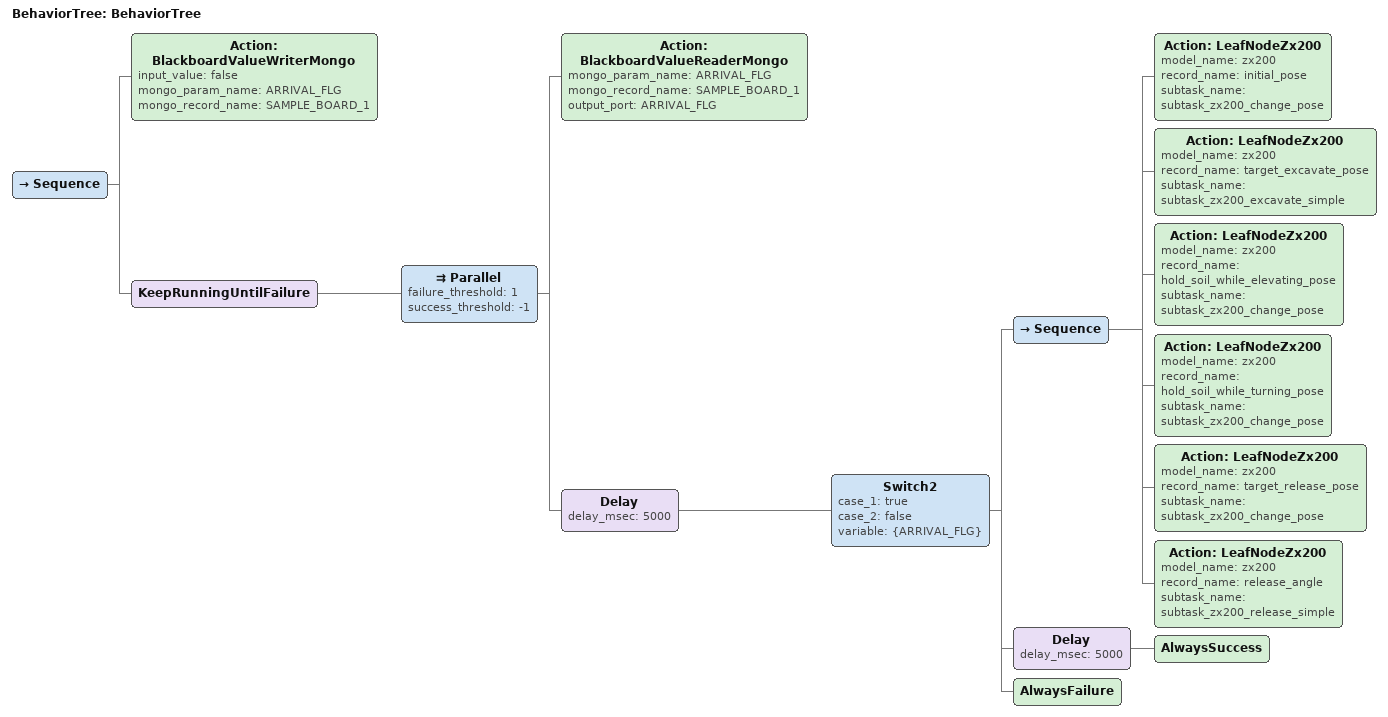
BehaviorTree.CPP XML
<?xml version="1.0"?>
<root main_tree_to_execute="BehaviorTree">
    <BehaviorTree ID="BehaviorTree">
        <Sequence>
            <Action ID="BlackboardValueWriterMongo" input_value="false" mongo_param_name="ARRIVAL_FLG" mongo_record_name="SAMPLE_BOARD_1"/>
            <KeepRunningUntilFailure>
                <Parallel failure_threshold="1" success_threshold="-1">
                    <Action ID="BlackboardValueReaderMongo" mongo_param_name="ARRIVAL_FLG" mongo_record_name="SAMPLE_BOARD_1" output_port="ARRIVAL_FLG"/>
                    <Delay delay_msec="5000">
                        <Switch2 case_1="true" case_2="false" variable="{ARRIVAL_FLG}">
                            <Sequence>
                                <Action  model_name="zx200" ID="LeafNodeZx200" record_name="initial_pose" subtask_name="subtask_zx200_change_pose"/>
                                <Action  model_name="zx200" ID="LeafNodeZx200" record_name="target_excavate_pose" subtask_name="subtask_zx200_excavate_simple"/>
                                <Action  model_name="zx200" ID="LeafNodeZx200" record_name="hold_soil_while_elevating_pose" subtask_name="subtask_zx200_change_pose"/>
                                <Action  model_name="zx200" ID="LeafNodeZx200" record_name="hold_soil_while_turning_pose" subtask_name="subtask_zx200_change_pose"/>
                                <Action  model_name="zx200" ID="LeafNodeZx200" record_name="target_release_pose" subtask_name="subtask_zx200_change_pose"/>
                                <Action  model_name="zx200" ID="LeafNodeZx200" record_name="release_angle" subtask_name="subtask_zx200_release_simple"/>
                            </Sequence>
                            <Delay delay_msec="5000">
                                <AlwaysSuccess/>
                            </Delay>
                            <AlwaysFailure/>
                        </Switch2>
                    </Delay>
                </Parallel>
            </KeepRunningUntilFailure>
        </Sequence>
    </BehaviorTree>
</root>
